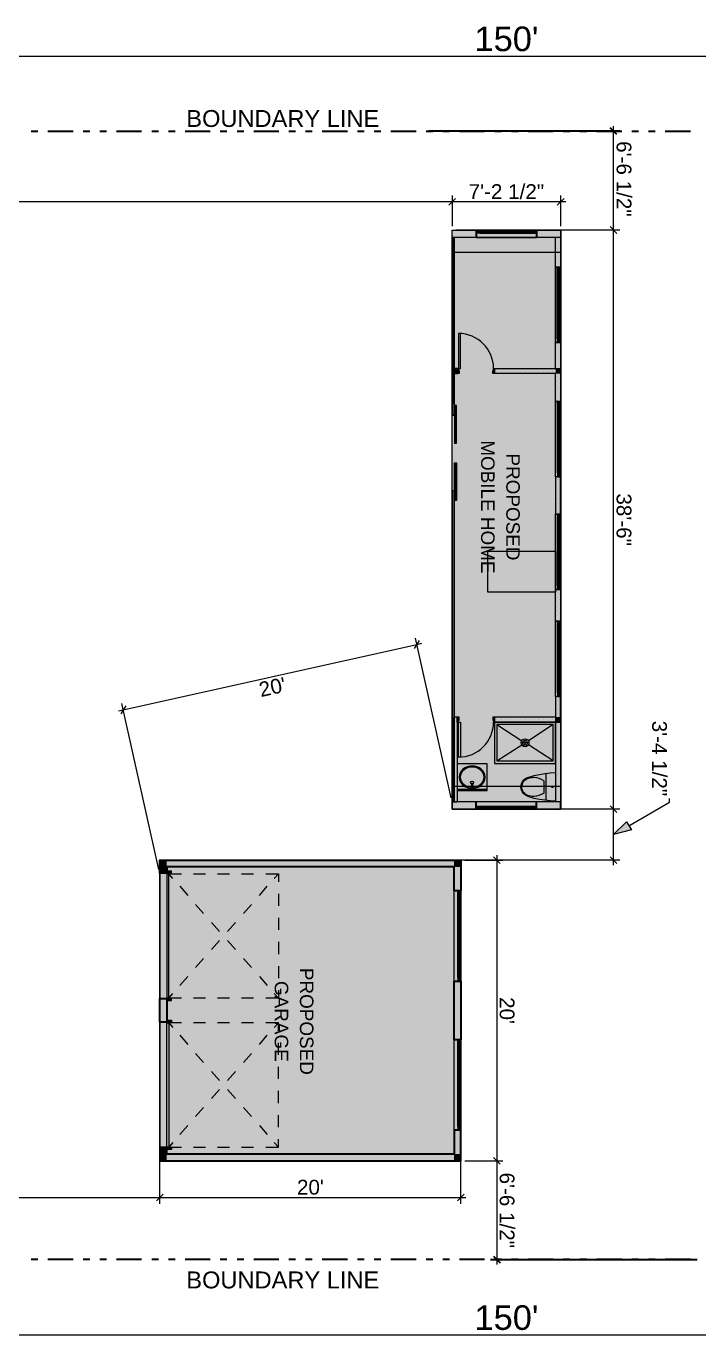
# Model space of a CAD drawing. Header units: millimetres. Extents: x -419 to 20046, y -14642 to 2638.
# Drawn here: x 602 to 1138, y 1585 to 2629 of the extents above; entities that cross this region are included whole.
import ezdxf

# ---------------------------------------------------------------- set-up
doc = ezdxf.new("R2010")
doc.units = ezdxf.units.MM
for name, color, linetype, true_color in [('PDF_A$$$SLAB$$$FLOOR$$$STRUCTURAL.3D', 7, 'Continuous', 0x757575), ('PDF_A$$$WALL$$$EXTERIOR.3D', 7, 'Continuous', 0x757575), ('PDF_A$$$WALL$$$INTERIOR.3D', 7, 'Continuous', 0x757575), ('PDF_P$$$PLUMBING$$$FIXTURES.3D', 7, 'Continuous', 0xa5a5a5)]:
    doc.layers.add(name, color=color, linetype=linetype, true_color=true_color)
for name, color, linetype in [('PDF_S$$$GRID.3D', 7, 'Continuous'), ('PDF_SITE PLAN', 7, 'Continuous'), ('PDF_Text', 7, 'Continuous')]:
    doc.layers.add(name, color=color, linetype=linetype)
doc.styles.add('PDF Arial', font='arial.ttf')

msp = doc.modelspace()

# ---------------------------------------------------------------- hatches: boundary and pattern name
at = {"layer": 'PDF_A$$$WALL$$$EXTERIOR.3D', "true_color": 0xffffff, "transparency": 33554559}
for points in [[(960.682, 2466.396), (960.682, 2463.896), (961.665, 2463.896), (961.665, 2465.896), (962.653, 2465.896), (962.653, 2466.396)], [(963.635, 2463.927), (1005.729, 2463.927), (1005.729, 2465.896), (1006.712, 2465.896), (1006.712, 2466.396), (962.653, 2466.396), (962.653, 2465.896), (963.635, 2465.896)], [(1008.682, 2463.896), (1008.682, 2466.396), (1006.712, 2466.396), (1006.712, 2465.896), (1007.7, 2465.896), (1007.7, 2463.896)], [(1025.443, 2436.646), (1025.443, 2435.662), (1027.439, 2435.662), (1027.439, 2434.677), (1027.943, 2434.677), (1027.943, 2436.646)], [(1025.473, 2379.599), (1027.439, 2379.599), (1027.439, 2378.614), (1027.943, 2378.614), (1027.943, 2434.677), (1027.439, 2434.677), (1027.439, 2433.693), (1025.473, 2433.693)], [(1027.943, 2376.646), (1027.943, 2378.614), (1027.439, 2378.614), (1027.439, 2377.63), (1025.443, 2377.63), (1025.443, 2376.646)], [(1025.443, 2329.618), (1025.443, 2328.634), (1027.439, 2328.634), (1027.439, 2327.65), (1027.943, 2327.65), (1027.943, 2329.618)], [(1025.473, 2272.571), (1027.439, 2272.571), (1027.439, 2271.588), (1027.943, 2271.588), (1027.943, 2327.65), (1027.439, 2327.65), (1027.439, 2326.666), (1025.473, 2326.666)], [(1027.943, 2269.618), (1027.943, 2271.588), (1027.439, 2271.588), (1027.439, 2270.6), (1025.443, 2270.6), (1025.443, 2269.618)], [(1025.443, 2239.734), (1025.443, 2238.752), (1027.439, 2238.752), (1027.439, 2237.764), (1027.943, 2237.764), (1027.943, 2239.734)], [(1025.473, 2182.689), (1027.439, 2182.689), (1027.439, 2181.701), (1027.943, 2181.701), (1027.943, 2237.764), (1027.439, 2237.764), (1027.439, 2236.781), (1025.473, 2236.781)], [(1027.943, 2179.736), (1027.943, 2181.701), (1027.439, 2181.701), (1027.439, 2180.718), (1025.443, 2180.718), (1025.443, 2179.736)], [(1025.443, 2154.317), (1025.443, 2153.329), (1027.439, 2153.329), (1027.439, 2152.347), (1027.943, 2152.347), (1027.943, 2154.317)], [(1025.473, 2097.266), (1027.439, 2097.266), (1027.439, 2096.284), (1027.943, 2096.284), (1027.943, 2152.347), (1027.439, 2152.347), (1027.439, 2151.364), (1025.473, 2151.364)], [(1027.943, 2094.313), (1027.943, 2096.284), (1027.439, 2096.284), (1027.439, 2095.301), (1025.443, 2095.301), (1025.443, 2094.313)], [(960.682, 2006.895), (960.682, 2004.396), (961.665, 2004.396), (961.665, 2006.396), (962.653, 2006.396), (962.653, 2006.895)], [(963.635, 2004.426), (1005.729, 2004.426), (1005.729, 2006.396), (1006.712, 2006.396), (1006.712, 2006.895), (962.653, 2006.895), (962.653, 2006.396), (963.635, 2006.396)], [(1008.682, 2004.396), (1008.682, 2006.895), (1006.712, 2006.895), (1006.712, 2006.396), (1007.7, 2006.396), (1007.7, 2004.396)], [(945.982, 1939.262), (945.982, 1938.274), (947.983, 1938.274), (947.983, 1937.291), (948.487, 1937.291), (948.487, 1939.262)], [(946.018, 1870.212), (947.983, 1870.212), (947.983, 1869.23), (948.487, 1869.23), (948.487, 1937.291), (947.983, 1937.291), (947.983, 1936.309), (946.018, 1936.309)], [(948.487, 1867.259), (948.487, 1869.23), (947.983, 1869.23), (947.983, 1868.247), (945.982, 1868.247), (945.982, 1867.259)], [(945.982, 1820.408), (945.982, 1819.425), (947.983, 1819.425), (947.983, 1818.443), (948.487, 1818.443), (948.487, 1820.408)], [(946.018, 1751.364), (947.983, 1751.364), (947.983, 1750.381), (948.487, 1750.381), (948.487, 1818.443), (947.983, 1818.443), (947.983, 1817.455), (946.018, 1817.455)], [(948.487, 1748.411), (948.487, 1750.381), (947.983, 1750.381), (947.983, 1749.393), (945.982, 1749.393), (945.982, 1748.411)]]:
    msp.add_hatch(color=7, dxfattribs=at).paths.add_polyline_path(points)
at = {"layer": 'PDF_A$$$WALL$$$INTERIOR.3D', "true_color": 0xffffff, "transparency": 33554559}
for points in [[(945.68, 2351.896), (946.93, 2351.896), (946.93, 2354.321), (946.461, 2354.321), (946.461, 2355.895), (945.68, 2355.895)], [(973.986, 2351.896), (975.236, 2351.896), (975.236, 2355.895), (974.46, 2355.895), (974.46, 2354.321), (973.986, 2354.321)], [(945.68, 2077.885), (945.68, 2073.889), (946.461, 2073.889), (946.461, 2075.461), (946.93, 2075.461), (946.93, 2077.885)], [(973.986, 2077.885), (973.986, 2075.461), (974.46, 2075.461), (974.46, 2073.889), (975.236, 2073.889), (975.236, 2077.885)]]:
    msp.add_hatch(color=7, dxfattribs=at).paths.add_polyline_path(points)
at = {"layer": 'PDF_P$$$PLUMBING$$$FIXTURES.3D', "true_color": 0xffffff, "transparency": 33554559}
for points in [[(1001.546, 2014.762), (1003.305, 2014.061), (1005.114, 2013.487), (1006.959, 2013.038), (1011.141, 2012.161), (1015.354, 2011.486), (1019.603, 2011.017), (1023.861, 2010.75), (1023.861, 2033.604), (1019.603, 2033.337), (1015.354, 2032.868), (1011.141, 2032.193), (1006.959, 2031.311), (1005.114, 2030.867), (1003.305, 2030.293), (1001.546, 2029.592), (999.833, 2028.766), (998.83, 2027.98), (997.963, 2027.043), (997.263, 2025.939), (996.734, 2024.745), (996.391, 2023.48), (996.306, 2022.175), (996.391, 2020.874), (996.734, 2019.609), (997.263, 2018.41), (997.963, 2017.312), (998.83, 2016.369), (999.833, 2015.588)], [(958.379, 2020.476), (958.218, 2022.129), (958.092, 2022.502), (957.83, 2024.588), (957.684, 2024.866), (957.391, 2024.976), (957.099, 2024.866), (956.953, 2024.588), (956.696, 2022.502), (956.565, 2022.129), (956.409, 2020.476), (956.696, 2019.781), (957.391, 2019.494), (958.087, 2019.781)]]:
    msp.add_hatch(color=7, dxfattribs=at).paths.add_polyline_path(points)

# ---------------------------------------------------------------- linework, layer by layer
at = {"layer": 'PDF_A$$$SLAB$$$FLOOR$$$STRUCTURAL.3D', "color": 253, "lineweight": 9, "true_color": 0xa5a5a5}
msp.add_lwpolyline([(1023.972, 2177.896), (1023.972, 2209.896), (969.526, 2209.896), (969.526, 2177.896)], close=True, dxfattribs=at)
at = {"layer": 'PDF_A$$$SLAB$$$FLOOR$$$STRUCTURAL.3D', "lineweight": 9}
for points in [[(948.487, 1963.834), (708.487, 1963.834), (708.487, 1723.834), (948.487, 1723.834)], [(708.487, 1963.834), (708.487, 1723.834), (948.487, 1723.834), (948.487, 1963.834)]]:
    msp.add_lwpolyline(points, close=True, dxfattribs=at)
at = {"layer": 'PDF_A$$$WALL$$$EXTERIOR.3D', "color": 7, "lineweight": 25}
for points in [[(1027.943, 2460.396), (941.361, 2460.396), (941.361, 2466.396), (1027.943, 2466.396)], [(942.142, 2318.606), (942.142, 2460.396), (943.14, 2460.396), (943.14, 2327.896), (943.14, 2318.606)], [(943.14, 2460.396), (943.14, 2327.896)], [(1025.443, 2239.734), (1027.943, 2239.734), (1027.943, 2269.618), (1025.443, 2269.618), (1023.941, 2269.618), (1023.941, 2239.734)], [(1025.443, 2179.736), (1027.943, 2179.736), (1027.943, 2154.312), (1025.443, 2154.312), (1023.941, 2154.312), (1023.941, 2179.736)], [(942.142, 2010.398), (942.142, 2077.895)], [(943.14, 2077.895), (943.14, 2010.398)], [(1027.943, 2004.396), (1027.943, 2010.398), (941.361, 2010.398), (941.361, 2004.396)]]:
    msp.add_lwpolyline(points, close=True, dxfattribs=at)
at = {"layer": 'PDF_A$$$WALL$$$EXTERIOR.3D', "color": 7, "lineweight": 35}
for points in [[(960.682, 2466.396), (960.682, 2463.896), (960.682, 2460.396)], [(1008.682, 2466.396), (1008.682, 2463.896), (1008.682, 2460.396)], [(960.682, 2004.396), (960.682, 2006.895), (960.682, 2010.398)], [(1008.682, 2004.396), (1008.682, 2006.895), (1008.682, 2010.398)]]:
    msp.add_lwpolyline(points, dxfattribs=at)
at = {"layer": 'PDF_A$$$WALL$$$EXTERIOR.3D', "lineweight": 9}
for points in [[(1006.712, 2465.896), (1006.712, 2466.396), (1008.682, 2466.396), (960.682, 2466.396), (962.653, 2466.396), (962.653, 2465.896), (961.665, 2465.896), (961.665, 2463.896), (960.682, 2463.896), (960.682, 2466.396), (960.682, 2463.896), (960.682, 2460.396), (1008.682, 2460.396), (1008.682, 2463.896), (1007.7, 2463.896), (1007.7, 2465.896)], [(963.635, 2463.927), (961.665, 2463.927), (961.665, 2465.896), (963.635, 2465.896), (963.635, 2463.927), (1005.729, 2463.927), (1007.7, 2463.927), (1007.7, 2465.896), (1005.729, 2465.896), (1005.729, 2463.927)], [(1008.682, 2463.896), (1008.682, 2466.396)], [(1027.439, 2434.677), (1027.943, 2434.677), (1027.943, 2436.646), (1027.943, 2376.646), (1027.943, 2378.614), (1027.439, 2378.614), (1027.439, 2377.63), (1025.443, 2377.63), (1025.443, 2376.646), (1027.943, 2376.646), (1025.443, 2376.646), (1023.941, 2376.646), (1023.941, 2436.646), (1025.443, 2436.646), (1025.443, 2435.662), (1027.439, 2435.662)], [(1025.443, 2436.646), (1027.943, 2436.646)], [(1025.473, 2379.599), (1025.473, 2377.63), (1027.439, 2377.63), (1027.439, 2379.599), (1025.473, 2379.599), (1025.473, 2433.693), (1025.473, 2435.662), (1027.439, 2435.662), (1027.439, 2433.693), (1025.473, 2433.693)], [(1027.439, 2327.65), (1027.943, 2327.65), (1027.943, 2329.618), (1027.943, 2269.618), (1027.943, 2271.588), (1027.439, 2271.588), (1027.439, 2270.6), (1025.443, 2270.6), (1025.443, 2269.618), (1027.943, 2269.618), (1025.443, 2269.618), (1023.941, 2269.618), (1023.941, 2329.618), (1025.443, 2329.618), (1025.443, 2328.634), (1027.439, 2328.634)], [(1025.443, 2329.618), (1027.943, 2329.618)], [(1025.473, 2272.571), (1025.473, 2270.6), (1027.439, 2270.6), (1027.439, 2272.571), (1025.473, 2272.571), (1025.473, 2326.666), (1025.473, 2328.634), (1027.439, 2328.634), (1027.439, 2326.666), (1025.473, 2326.666)], [(943.342, 2326.481), (943.342, 2322.546), (944.914, 2322.546), (944.914, 2326.481)], [(944.128, 2300.418), (944.128, 2322.546), (943.342, 2322.546), (943.342, 2300.418)], [(944.914, 2300.418), (944.914, 2322.546), (944.128, 2322.546), (944.128, 2300.418)], [(944.914, 2296.483), (944.914, 2300.418), (943.342, 2300.418), (943.342, 2296.483)], [(944.914, 2280.735), (944.914, 2276.794), (943.342, 2276.794), (943.342, 2280.735)], [(944.128, 2276.794), (944.128, 2254.671), (943.342, 2254.671), (943.342, 2276.794)], [(944.914, 2276.794), (944.914, 2254.671), (944.128, 2254.671), (944.128, 2276.794)], [(943.342, 2250.735), (943.342, 2254.671), (944.914, 2254.671), (944.914, 2250.735)], [(1027.439, 2237.764), (1027.943, 2237.764), (1027.943, 2239.734), (1027.943, 2179.736), (1027.943, 2181.701), (1027.439, 2181.701), (1027.439, 2180.718), (1025.443, 2180.718), (1025.443, 2179.736), (1027.943, 2179.736), (1025.443, 2179.736), (1023.941, 2179.736), (1023.941, 2239.734), (1025.443, 2239.734), (1025.443, 2238.752), (1027.439, 2238.752)], [(1025.443, 2239.734), (1027.943, 2239.734)], [(1025.473, 2182.689), (1025.473, 2180.718), (1027.439, 2180.718), (1027.439, 2182.689), (1025.473, 2182.689), (1025.473, 2236.781), (1025.473, 2238.752), (1027.439, 2238.752), (1027.439, 2236.781), (1025.473, 2236.781)], [(1027.439, 2152.347), (1027.943, 2152.347), (1027.943, 2154.312), (1027.943, 2094.313), (1027.943, 2096.284), (1027.439, 2096.284), (1027.439, 2095.301), (1025.443, 2095.301), (1025.443, 2094.313), (1027.943, 2094.313), (1025.443, 2094.313), (1023.941, 2094.313), (1023.941, 2154.312), (1025.443, 2154.312), (1025.443, 2153.329), (1027.439, 2153.329)], [(1025.443, 2154.312), (1027.943, 2154.312)], [(1025.473, 2097.266), (1025.473, 2095.301), (1027.439, 2095.301), (1027.439, 2097.266), (1025.473, 2097.266), (1025.473, 2151.364), (1025.473, 2153.329), (1027.439, 2153.329), (1027.439, 2151.364), (1025.473, 2151.364)], [(1008.682, 2010.398), (960.682, 2010.398), (960.682, 2006.895), (960.682, 2004.396), (960.682, 2006.895), (962.653, 2006.895), (962.653, 2006.396), (961.665, 2006.396), (961.665, 2004.396), (960.682, 2004.396), (1008.682, 2004.396), (1007.7, 2004.396), (1007.7, 2006.396), (1006.712, 2006.396), (1006.712, 2006.895), (1008.682, 2006.895), (1008.682, 2004.396), (1008.682, 2006.895)], [(963.635, 2004.426), (961.665, 2004.426), (961.665, 2006.396), (963.635, 2006.396), (963.635, 2004.426), (1005.729, 2004.426), (1007.7, 2004.426), (1007.7, 2006.396), (1005.729, 2006.396), (1005.729, 2004.426)], [(947.983, 1937.291), (948.487, 1937.291), (948.487, 1939.262), (948.487, 1867.259), (948.487, 1869.23), (947.983, 1869.23), (947.983, 1868.247), (945.982, 1868.247), (945.982, 1867.259), (948.487, 1867.259), (945.982, 1867.259), (942.984, 1867.259), (942.984, 1939.262), (945.982, 1939.262), (945.982, 1938.274), (947.983, 1938.274)], [(945.982, 1939.262), (948.487, 1939.262)], [(946.018, 1870.212), (946.018, 1868.247), (947.983, 1868.247), (947.983, 1870.212), (946.018, 1870.212), (946.018, 1936.309), (946.018, 1938.274), (947.983, 1938.274), (947.983, 1936.309), (946.018, 1936.309)], [(947.983, 1818.443), (948.487, 1818.443), (948.487, 1820.408), (948.487, 1748.411), (948.487, 1750.381), (947.983, 1750.381), (947.983, 1749.393), (945.982, 1749.393), (945.982, 1748.411), (948.487, 1748.411), (945.982, 1748.411), (942.984, 1748.411), (942.984, 1820.408), (945.982, 1820.408), (945.982, 1819.425), (947.983, 1819.425)], [(945.982, 1820.408), (948.487, 1820.408)], [(946.018, 1751.364), (946.018, 1749.393), (947.983, 1749.393), (947.983, 1751.364), (946.018, 1751.364), (946.018, 1817.455), (946.018, 1819.425), (947.983, 1819.425), (947.983, 1817.455), (946.018, 1817.455)]]:
    msp.add_lwpolyline(points, close=True, dxfattribs=at)
for points in [[(1007.7, 2463.896), (961.665, 2463.896)], [(962.653, 2466.396), (1006.712, 2466.396)], [(963.635, 2465.896), (1005.729, 2465.896)], [(1005.729, 2464.912), (963.635, 2464.912)], [(1023.941, 2436.646), (1023.941, 2436.646)], [(1025.443, 2435.662), (1025.443, 2377.63)], [(1026.456, 2433.693), (1026.456, 2379.599)], [(1027.439, 2379.599), (1027.439, 2433.693)], [(1027.943, 2378.614), (1027.943, 2434.677)], [(1023.941, 2376.646), (1023.941, 2376.646)], [(1025.549, 2349.421), (1025.549, 2349.421)], [(1027.419, 2351.291), (1027.419, 2351.291)], [(1025.549, 2345.679), (1025.549, 2345.679)], [(1025.549, 2341.938), (1025.549, 2341.938)], [(1027.419, 2347.55), (1027.419, 2347.55)], [(1027.419, 2343.808), (1027.419, 2343.808)], [(1027.419, 2340.067), (1027.419, 2340.067)], [(1025.443, 2328.634), (1025.443, 2270.6)], [(1025.549, 2338.196), (1025.549, 2338.196)], [(1025.549, 2334.454), (1025.549, 2334.454)], [(1025.549, 2330.713), (1025.549, 2330.713)], [(1027.419, 2336.325), (1027.419, 2336.325)], [(1027.419, 2332.584), (1027.419, 2332.584)], [(942.142, 2318.606), (943.14, 2318.606)], [(944.128, 2300.418), (944.128, 2322.546)], [(1026.456, 2326.666), (1026.456, 2272.571)], [(1027.439, 2272.571), (1027.439, 2326.666)], [(1027.943, 2271.588), (1027.943, 2327.65)], [(944.128, 2276.794), (944.128, 2254.671)], [(1025.549, 2267.108), (1025.549, 2267.108)], [(1027.419, 2268.978), (1027.419, 2268.978)], [(1027.419, 2265.234), (1027.419, 2265.234)], [(942.142, 2258.607), (943.14, 2258.607)], [(1025.549, 2263.364), (1025.549, 2263.364)], [(1025.549, 2259.625), (1025.549, 2259.625)], [(1025.549, 2255.88), (1025.549, 2255.88)], [(1027.419, 2261.494), (1027.419, 2261.494)], [(1027.419, 2257.755), (1027.419, 2257.755)], [(1025.549, 2252.141), (1025.549, 2252.141)], [(1025.549, 2248.397), (1025.549, 2248.397)], [(1025.549, 2244.658), (1025.549, 2244.658)], [(1027.419, 2254.011), (1027.419, 2254.011)], [(1027.419, 2250.272), (1027.419, 2250.272)], [(1027.419, 2246.527), (1027.419, 2246.527)], [(1025.443, 2238.752), (1025.443, 2180.718)], [(1025.549, 2240.914), (1025.549, 2240.914)], [(1026.456, 2236.781), (1026.456, 2182.689)], [(1027.419, 2242.788), (1027.419, 2242.788)], [(1027.439, 2182.689), (1027.439, 2236.781)], [(1027.943, 2181.701), (1027.943, 2237.764)], [(1025.549, 2177.312), (1025.549, 2177.312)], [(1025.549, 2173.567), (1025.549, 2173.567)], [(1027.419, 2179.181), (1027.419, 2179.181)], [(1027.419, 2175.437), (1027.419, 2175.437)], [(1027.419, 2171.698), (1027.419, 2171.698)], [(1025.549, 2169.828), (1025.549, 2169.828)], [(1025.549, 2166.084), (1025.549, 2166.084)], [(1025.549, 2162.345), (1025.549, 2162.345)], [(1027.419, 2167.953), (1027.419, 2167.953)], [(1027.419, 2164.214), (1027.419, 2164.214)], [(1025.443, 2153.329), (1025.443, 2095.301)], [(1025.549, 2158.6), (1025.549, 2158.6)], [(1025.549, 2154.861), (1025.549, 2154.861)], [(1026.456, 2151.364), (1026.456, 2097.266)], [(1027.419, 2160.475), (1027.419, 2160.475)], [(1027.419, 2156.731), (1027.419, 2156.731)], [(1027.439, 2097.266), (1027.439, 2151.364)], [(1027.943, 2096.284), (1027.943, 2152.347)], [(1025.549, 2091.254), (1025.549, 2091.254)], [(1027.419, 2093.124), (1027.419, 2093.124)], [(1027.419, 2089.385), (1027.419, 2089.385)], [(942.142, 2077.895), (941.391, 2077.895)], [(945.393, 2077.895), (943.14, 2077.895)], [(1025.549, 2087.515), (1025.549, 2087.515)], [(1025.549, 2083.771), (1025.549, 2083.771)], [(1025.549, 2080.032), (1025.549, 2080.032)], [(1027.419, 2085.64), (1027.419, 2085.64)], [(1027.419, 2081.901), (1027.419, 2081.901)], [(1027.419, 2078.157), (1027.419, 2078.157)], [(941.391, 2010.398), (945.393, 2010.398)], [(942.142, 2010.398), (943.14, 2010.398)], [(1007.7, 2004.396), (961.665, 2004.396)], [(962.653, 2006.895), (1006.712, 2006.895)], [(963.635, 2006.396), (1005.729, 2006.396)], [(1005.729, 2005.414), (963.635, 2005.414)], [(945.982, 1938.274), (945.982, 1868.247)], [(947, 1936.309), (947, 1870.212)], [(947.983, 1870.212), (947.983, 1936.309)], [(948.487, 1869.23), (948.487, 1937.291)], [(945.982, 1819.425), (945.982, 1749.393)], [(947, 1817.455), (947, 1751.364)], [(947.983, 1751.364), (947.983, 1817.455)], [(948.487, 1750.381), (948.487, 1818.443)]]:
    msp.add_lwpolyline(points, dxfattribs=at)
at = {"layer": 'PDF_A$$$WALL$$$EXTERIOR.3D', "color": 251, "lineweight": 18, "true_color": 0x494949}
for points in [[(1027.943, 2460.396), (1027.943, 2448.396), (941.361, 2448.396), (941.361, 2460.396)], [(1027.943, 2448.396), (1027.943, 2022.396), (941.361, 2022.396), (941.361, 2448.396)], [(941.361, 2022.396), (941.361, 2010.398)], [(1027.943, 2022.396), (1027.943, 2010.398)]]:
    msp.add_lwpolyline(points, dxfattribs=at)
at = {"layer": 'PDF_A$$$WALL$$$EXTERIOR.3D', "color": 7, "lineweight": 25}
for points in [[(1027.943, 2436.646), (1025.443, 2436.646), (1023.941, 2436.646), (1023.941, 2460.396)], [(1023.941, 2355.895), (1023.941, 2376.646), (1025.443, 2376.646), (1027.943, 2376.646)], [(1027.943, 2355.895), (1027.943, 2351.896), (1027.943, 2329.618), (1025.443, 2329.618), (1023.941, 2329.618), (1023.941, 2351.896)], [(942.142, 2077.895), (942.142, 2258.607), (943.14, 2258.607), (943.14, 2077.895)], [(1027.943, 2073.889), (1027.943, 2077.885), (1027.943, 2094.313), (1025.443, 2094.313), (1023.941, 2094.313), (1023.941, 2077.895), (1023.941, 2010.398)], [(941.391, 2077.895), (941.391, 2010.398)], [(945.393, 2077.895), (945.393, 2010.398)]]:
    msp.add_lwpolyline(points, dxfattribs=at)
at = {"layer": 'PDF_A$$$WALL$$$EXTERIOR.3D', "color": 251, "lineweight": 18, "true_color": 0x494949}
msp.add_lwpolyline([(1023.941, 2436.646), (1023.941, 2376.646)], close=True, dxfattribs=at)
at = {"layer": 'PDF_A$$$WALL$$$EXTERIOR.3D', "color": 7, "lineweight": 35}
for points in [[(708.487, 1953.261), (708.487, 1963.834), (713.985, 1963.834), (942.984, 1963.834), (948.487, 1963.834), (948.487, 1939.262), (945.982, 1939.262), (942.984, 1939.262), (942.984, 1958.336), (713.985, 1958.336), (713.985, 1953.261)], [(945.982, 1867.259), (948.487, 1867.259), (948.487, 1820.408), (945.982, 1820.408), (942.984, 1820.408), (942.984, 1867.259)], [(713.985, 1853.26), (713.985, 1834.413), (708.487, 1834.413), (708.487, 1853.26)], [(713.985, 1734.411), (708.487, 1734.411), (708.487, 1723.834), (713.985, 1723.834), (948.487, 1723.834), (948.487, 1729.337), (948.487, 1748.411), (945.982, 1748.411), (942.984, 1748.411), (942.984, 1729.337), (713.985, 1729.337)]]:
    msp.add_lwpolyline(points, close=True, dxfattribs=at)
at = {"layer": 'PDF_A$$$WALL$$$EXTERIOR.3D', "color": 253, "lineweight": 9, "true_color": 0xa5a5a5}
for points in [[(708.487, 1953.261), (713.985, 1953.261)], [(718.838, 1949.149), (715.557, 1952.868), (725.671, 1952.868)], [(735.271, 1952.868), (744.871, 1952.868)], [(754.471, 1952.868), (764.071, 1952.868)], [(773.671, 1952.868), (783.271, 1952.868)], [(792.871, 1952.868), (802.985, 1952.868), (802.985, 1946.463)], [(799.704, 1949.149), (802.985, 1952.868)], [(724.366, 1942.875), (730.71, 1935.674)], [(787.832, 1935.674), (794.181, 1942.875)], [(802.985, 1936.863), (802.985, 1927.263)], [(737.06, 1928.467), (743.405, 1921.266)], [(775.138, 1921.266), (781.487, 1928.467)], [(749.749, 1914.065), (756.099, 1906.864)], [(762.443, 1906.864), (768.793, 1914.065)], [(802.985, 1917.663), (802.985, 1908.063)], [(749.749, 1892.456), (756.099, 1899.657)], [(762.443, 1899.657), (768.793, 1892.456)], [(802.985, 1898.463), (802.985, 1888.863)], [(737.06, 1878.053), (743.405, 1885.255)], [(775.138, 1885.255), (781.487, 1878.053)], [(802.985, 1879.263), (802.985, 1869.663)], [(724.366, 1863.646), (730.71, 1870.847)], [(787.832, 1870.847), (794.181, 1863.646)], [(802.985, 1860.063), (802.985, 1853.653), (792.871, 1853.653)], [(708.487, 1853.26), (713.985, 1853.26)], [(725.671, 1853.653), (715.557, 1853.653), (718.838, 1857.372)], [(744.871, 1853.653), (735.271, 1853.653)], [(764.071, 1853.653), (754.471, 1853.653)], [(783.271, 1853.653), (773.671, 1853.653)], [(799.704, 1857.372), (802.985, 1853.653)], [(708.487, 1834.413), (713.985, 1834.413)], [(725.671, 1834.014), (715.557, 1834.014), (718.838, 1830.295)], [(744.871, 1834.014), (735.271, 1834.014)], [(764.071, 1834.014), (754.471, 1834.014)], [(783.271, 1834.014), (773.671, 1834.014)], [(802.985, 1827.609), (802.985, 1834.014), (792.871, 1834.014)], [(799.704, 1830.295), (802.985, 1834.014)], [(724.366, 1824.026), (730.71, 1816.82)], [(787.832, 1816.82), (794.181, 1824.026)], [(802.985, 1808.409), (802.985, 1818.009)], [(737.06, 1809.619), (743.405, 1802.418)], [(775.138, 1802.418), (781.487, 1809.619)], [(802.985, 1789.209), (802.985, 1798.809)], [(749.749, 1795.216), (756.099, 1788.01)], [(762.443, 1788.01), (768.793, 1795.216)], [(749.749, 1773.607), (756.099, 1780.809)], [(762.443, 1780.809), (768.793, 1773.607)], [(802.985, 1770.009), (802.985, 1779.609)], [(737.06, 1759.2), (743.405, 1766.406)], [(775.138, 1766.406), (781.487, 1759.2)], [(802.985, 1750.809), (802.985, 1760.409)], [(724.366, 1744.797), (730.71, 1751.999)], [(787.832, 1751.999), (794.181, 1744.797)], [(708.487, 1734.411), (713.985, 1734.411)], [(718.838, 1738.523), (715.557, 1734.804), (725.671, 1734.804)], [(735.271, 1734.804), (744.871, 1734.804)], [(754.471, 1734.804), (764.071, 1734.804)], [(773.671, 1734.804), (783.271, 1734.804)], [(792.871, 1734.804), (802.985, 1734.804), (802.985, 1741.209)], [(799.704, 1738.523), (802.985, 1734.804)]]:
    msp.add_lwpolyline(points, dxfattribs=at)
for points in [[(717.92, 1952.868), (717.92, 1954.833), (713.985, 1954.833), (713.985, 1952.868)], [(713.985, 1853.653), (715.557, 1853.653), (715.557, 1952.868), (713.985, 1952.868)], [(713.985, 1853.653), (713.985, 1851.687), (717.92, 1851.687), (717.92, 1853.653)], [(713.985, 1834.014), (713.985, 1835.985), (717.92, 1835.985), (717.92, 1834.014)], [(713.985, 1834.014), (715.557, 1834.014), (715.557, 1734.804), (713.985, 1734.804)], [(717.92, 1734.804), (717.92, 1732.834), (713.985, 1732.834), (713.985, 1734.804)]]:
    msp.add_lwpolyline(points, close=True, dxfattribs=at)
at = {"layer": 'PDF_A$$$WALL$$$EXTERIOR.3D', "color": 7, "lineweight": 0, "true_color": 0xffffff, "transparency": 33554559}
for points in [[(1027.943, 2466.396), (1027.943, 2460.396), (941.361, 2466.396), (941.361, 2460.396)], [(960.682, 2466.396), (1008.682, 2466.396), (960.682, 2460.396), (1008.682, 2460.396)], [(961.665, 2465.896), (961.665, 2463.927), (963.635, 2465.896), (963.635, 2463.927)], [(1007.7, 2463.896), (1007.7, 2463.927), (961.665, 2463.896), (961.665, 2463.927)], [(963.635, 2465.896), (963.635, 2463.927), (1005.729, 2465.896), (1005.729, 2463.927)], [(1007.7, 2463.927), (1007.7, 2465.896), (1005.729, 2463.927), (1005.729, 2465.896)], [(1027.943, 2460.396), (1027.943, 2448.396), (941.361, 2460.396), (941.361, 2448.396)], [(943.14, 2327.896), (942.142, 2460.396), (943.14, 2460.396)], [(943.14, 2327.896), (943.14, 2318.606), (942.142, 2460.396), (942.142, 2318.606)], [(1027.943, 2448.396), (1027.943, 2022.396), (941.361, 2448.396), (941.361, 2022.396)], [(1027.943, 2376.646), (1023.941, 2376.646), (1027.943, 2436.646), (1023.941, 2436.646)], [(1025.443, 2435.662), (1025.443, 2377.63), (1025.473, 2435.662), (1025.473, 2377.63)], [(1025.473, 2435.662), (1025.473, 2433.693), (1027.439, 2435.662), (1027.439, 2433.693)], [(1027.439, 2379.599), (1027.439, 2433.693), (1025.473, 2379.599), (1025.473, 2433.693)], [(1027.439, 2377.63), (1027.439, 2379.599), (1025.473, 2377.63), (1025.473, 2379.599)], [(1023.941, 2351.896), (1027.943, 2351.896), (1023.941, 2329.618), (1027.943, 2329.618)], [(1027.943, 2269.618), (1023.941, 2269.618), (1027.943, 2329.618), (1023.941, 2329.618)], [(1025.443, 2328.634), (1025.443, 2270.6), (1025.473, 2328.634), (1025.473, 2270.6)], [(1025.473, 2328.634), (1025.473, 2326.666), (1027.439, 2328.634), (1027.439, 2326.666)], [(943.342, 2326.481), (943.342, 2322.546), (944.914, 2326.481), (944.914, 2322.546)], [(944.128, 2300.418), (944.128, 2322.546), (943.342, 2300.418), (943.342, 2322.546)], [(944.914, 2300.418), (944.914, 2322.546), (944.128, 2300.418), (944.128, 2322.546)], [(1027.439, 2272.571), (1027.439, 2326.666), (1025.473, 2272.571), (1025.473, 2326.666)], [(944.914, 2296.483), (944.914, 2300.418), (943.342, 2296.483), (943.342, 2300.418)], [(944.914, 2280.735), (943.342, 2280.735), (944.914, 2276.794), (943.342, 2276.794)], [(944.128, 2276.794), (943.342, 2276.794), (944.128, 2254.671), (943.342, 2254.671)], [(944.914, 2276.794), (944.128, 2276.794), (944.914, 2254.671), (944.128, 2254.671)], [(1027.943, 2269.618), (1027.943, 2239.734), (1023.941, 2269.618), (1023.941, 2239.734)], [(1027.439, 2270.6), (1027.439, 2272.571), (1025.473, 2270.6), (1025.473, 2272.571)], [(942.142, 2258.607), (943.14, 2258.607), (942.142, 2077.895), (943.14, 2077.895)], [(943.342, 2250.735), (944.914, 2250.735), (943.342, 2254.671), (944.914, 2254.671)], [(1027.943, 2179.736), (1023.941, 2179.736), (1027.943, 2239.734), (1023.941, 2239.734)], [(1025.443, 2238.752), (1025.443, 2180.718), (1025.473, 2238.752), (1025.473, 2180.718)], [(1025.473, 2238.752), (1025.473, 2236.781), (1027.439, 2238.752), (1027.439, 2236.781)], [(1027.439, 2182.689), (1027.439, 2236.781), (1025.473, 2182.689), (1025.473, 2236.781)], [(1027.439, 2180.718), (1027.439, 2182.689), (1025.473, 2180.718), (1025.473, 2182.689)], [(1027.943, 2179.736), (1027.943, 2154.317), (1023.941, 2179.736), (1023.941, 2154.317)], [(1027.943, 2094.313), (1023.941, 2094.313), (1027.943, 2154.317), (1023.941, 2154.317)], [(1025.443, 2153.329), (1025.443, 2095.301), (1025.473, 2153.329), (1025.473, 2095.301)], [(1025.473, 2153.329), (1025.473, 2151.364), (1027.439, 2153.329), (1027.439, 2151.364)], [(1027.439, 2097.266), (1027.439, 2151.364), (1025.473, 2097.266), (1025.473, 2151.364)], [(1027.943, 2094.313), (1027.943, 2077.885), (1023.941, 2094.313), (1023.941, 2077.885)], [(1027.439, 2095.301), (1027.439, 2097.266), (1025.473, 2095.301), (1025.473, 2097.266)], [(942.142, 2010.398), (942.142, 2077.895), (943.14, 2010.398), (943.14, 2077.895)], [(1027.943, 2022.396), (1027.943, 2010.398), (941.361, 2022.396), (941.361, 2010.398)], [(1027.943, 2010.398), (1027.943, 2004.396), (941.361, 2010.398), (941.361, 2004.396)], [(960.682, 2004.396), (960.682, 2010.398), (1008.682, 2004.396), (1008.682, 2010.398)], [(961.665, 2006.396), (961.665, 2004.426), (963.635, 2006.396), (963.635, 2004.426)], [(1007.7, 2004.396), (1007.7, 2004.426), (961.665, 2004.396), (961.665, 2004.426)], [(963.635, 2006.396), (963.635, 2004.426), (1005.729, 2006.396), (1005.729, 2004.426)], [(1007.7, 2004.426), (1007.7, 2006.396), (1005.729, 2004.426), (1005.729, 2006.396)], [(713.985, 1963.834), (713.985, 1958.336), (708.487, 1963.834)], [(713.985, 1958.336), (708.487, 1958.336), (708.487, 1963.834)], [(713.985, 1958.336), (713.985, 1963.834), (942.984, 1958.336), (942.984, 1963.834)], [(942.984, 1958.336), (942.984, 1963.834), (948.487, 1963.834)], [(948.487, 1958.336), (942.984, 1958.336), (948.487, 1963.834)], [(713.985, 1958.336), (713.985, 1953.261), (708.487, 1958.336), (708.487, 1953.261)], [(717.92, 1952.868), (717.92, 1954.833), (713.985, 1952.868), (713.985, 1954.833)], [(713.985, 1853.653), (715.557, 1853.653), (713.985, 1952.868), (715.557, 1952.868)], [(942.984, 1958.336), (948.487, 1958.336), (942.984, 1939.262), (948.487, 1939.262)], [(948.487, 1867.259), (942.984, 1867.259), (948.487, 1939.262), (942.984, 1939.262)], [(945.982, 1938.274), (945.982, 1868.247), (946.018, 1938.274), (946.018, 1868.247)], [(946.018, 1938.274), (946.018, 1936.309), (947.983, 1938.274), (947.983, 1936.309)], [(947.983, 1870.212), (947.983, 1936.309), (946.018, 1870.212), (946.018, 1936.309)], [(947.983, 1868.247), (947.983, 1870.212), (946.018, 1868.247), (946.018, 1870.212)], [(948.487, 1867.259), (948.487, 1820.408), (942.984, 1867.259), (942.984, 1820.408)], [(713.985, 1853.26), (713.985, 1834.413), (708.487, 1853.26), (708.487, 1834.413)], [(713.985, 1853.653), (713.985, 1851.687), (717.92, 1853.653), (717.92, 1851.687)], [(713.985, 1834.014), (717.92, 1834.014), (713.985, 1835.985), (717.92, 1835.985)], [(713.985, 1834.014), (713.985, 1734.804), (715.557, 1834.014), (715.557, 1734.804)], [(948.487, 1748.411), (942.984, 1748.411), (948.487, 1820.408), (942.984, 1820.408)], [(945.982, 1819.425), (945.982, 1749.393), (946.018, 1819.425), (946.018, 1749.393)], [(946.018, 1819.425), (946.018, 1817.455), (947.983, 1819.425), (947.983, 1817.455)], [(947.983, 1751.364), (947.983, 1817.455), (946.018, 1751.364), (946.018, 1817.455)], [(948.487, 1748.411), (948.487, 1729.337), (942.984, 1748.411), (942.984, 1729.337)], [(947.983, 1749.393), (947.983, 1751.364), (946.018, 1749.393), (946.018, 1751.364)], [(708.487, 1734.411), (713.985, 1734.411), (708.487, 1729.337), (713.985, 1729.337)], [(717.92, 1734.804), (713.985, 1734.804), (717.92, 1732.834), (713.985, 1732.834)], [(713.985, 1729.337), (713.985, 1723.834), (708.487, 1723.834)], [(708.487, 1729.337), (713.985, 1729.337), (708.487, 1723.834)], [(942.984, 1729.337), (942.984, 1723.834), (713.985, 1729.337), (713.985, 1723.834)], [(942.984, 1729.337), (948.487, 1729.337), (948.487, 1723.834)], [(942.984, 1729.337), (948.487, 1723.834), (942.984, 1723.834)]]:
    msp.add_solid(points, dxfattribs=at)
at = {"layer": 'PDF_A$$$WALL$$$EXTERIOR.3D', "color": 7, "lineweight": 0, "true_color": 0xe8f7f4, "transparency": 33554559}
for points in [[(942.142, 2077.895), (942.142, 2010.398), (941.391, 2077.895), (941.391, 2010.398)], [(943.14, 2010.398), (943.14, 2077.895), (945.393, 2010.398), (945.393, 2077.895)]]:
    msp.add_solid(points, dxfattribs=at)
at = {"layer": 'PDF_A$$$WALL$$$INTERIOR.3D', "lineweight": 9}
for points in [[(946.461, 2383.896), (946.461, 2355.895), (948.033, 2355.895), (948.033, 2383.896)], [(945.68, 2351.896), (945.68, 2355.895), (946.461, 2355.895), (946.461, 2354.321), (946.93, 2354.321), (946.93, 2351.896)], [(945.68, 2355.895), (945.68, 2351.896)], [(973.986, 2351.896), (973.986, 2354.321), (974.46, 2354.321), (974.46, 2355.895), (975.236, 2355.895), (975.236, 2351.896)], [(975.236, 2355.895), (975.236, 2351.896)], [(945.68, 2077.885), (945.68, 2073.889), (946.461, 2073.889), (946.461, 2075.461), (946.93, 2075.461), (946.93, 2077.885)], [(945.68, 2073.889), (945.68, 2077.885)], [(973.986, 2077.885), (973.986, 2075.461), (974.46, 2075.461), (974.46, 2073.889), (975.236, 2073.889), (975.236, 2077.885)], [(975.236, 2073.889), (975.236, 2077.885)], [(946.461, 2045.885), (946.461, 2073.889), (948.033, 2073.889), (948.033, 2045.885)]]:
    msp.add_lwpolyline(points, close=True, dxfattribs=at)
at = {"layer": 'PDF_A$$$WALL$$$INTERIOR.3D', "color": 7, "lineweight": 25}
for points in [[(942.893, 2351.896), (945.68, 2351.896), (945.68, 2355.895), (942.893, 2355.895)], [(945.393, 2077.885), (945.68, 2077.885), (945.68, 2073.889), (945.393, 2073.889)]]:
    msp.add_lwpolyline(points, close=True, dxfattribs=at)
at = {"layer": 'PDF_A$$$WALL$$$INTERIOR.3D', "lineweight": 9}
for points in [[(943.231, 2353.163), (943.231, 2353.163)], [(945.105, 2355.033), (945.105, 2355.033)], [(976.909, 2353.163), (976.909, 2353.163)], [(978.779, 2355.033), (978.779, 2355.033)], [(980.648, 2353.163), (980.648, 2353.163)], [(982.518, 2355.033), (982.518, 2355.033)], [(984.387, 2353.163), (984.387, 2353.163)], [(986.262, 2355.033), (986.262, 2355.033)], [(988.132, 2353.163), (988.132, 2353.163)], [(990.001, 2355.033), (990.001, 2355.033)], [(991.871, 2353.163), (991.871, 2353.163)], [(993.746, 2355.033), (993.746, 2355.033)], [(995.615, 2353.163), (995.615, 2353.163)], [(997.485, 2355.033), (997.485, 2355.033)], [(999.354, 2353.163), (999.354, 2353.163)], [(1001.229, 2355.033), (1001.229, 2355.033)], [(1003.099, 2353.163), (1003.099, 2353.163)], [(1004.968, 2355.033), (1004.968, 2355.033)], [(1006.838, 2353.163), (1006.838, 2353.163)], [(1008.707, 2355.033), (1008.707, 2355.033)], [(1010.582, 2353.163), (1010.582, 2353.163)], [(1012.452, 2355.033), (1012.452, 2355.033)], [(1014.321, 2353.163), (1014.321, 2353.163)], [(1016.191, 2355.033), (1016.191, 2355.033)], [(1018.066, 2353.163), (1018.066, 2353.163)], [(1019.935, 2355.033), (1019.935, 2355.033)], [(1021.805, 2353.163), (1021.805, 2353.163)], [(1023.674, 2355.033), (1023.674, 2355.033)], [(976.909, 2076.287), (976.909, 2076.287)], [(978.779, 2074.418), (978.779, 2074.418)], [(980.648, 2076.287), (980.648, 2076.287)], [(982.518, 2074.418), (982.518, 2074.418)], [(984.387, 2076.287), (984.387, 2076.287)], [(986.262, 2074.418), (986.262, 2074.418)], [(988.132, 2076.287), (988.132, 2076.287)], [(990.001, 2074.418), (990.001, 2074.418)], [(991.871, 2076.287), (991.871, 2076.287)], [(993.746, 2074.418), (993.746, 2074.418)], [(995.615, 2076.287), (995.615, 2076.287)], [(997.485, 2074.418), (997.485, 2074.418)], [(999.354, 2076.287), (999.354, 2076.287)], [(1001.229, 2074.418), (1001.229, 2074.418)], [(1003.099, 2076.287), (1003.099, 2076.287)], [(1004.968, 2074.418), (1004.968, 2074.418)], [(1006.838, 2076.287), (1006.838, 2076.287)], [(1008.707, 2074.418), (1008.707, 2074.418)], [(1010.582, 2076.287), (1010.582, 2076.287)], [(1012.452, 2074.418), (1012.452, 2074.418)], [(1014.321, 2076.287), (1014.321, 2076.287)], [(1016.191, 2074.418), (1016.191, 2074.418)], [(1018.066, 2076.287), (1018.066, 2076.287)], [(1019.935, 2074.418), (1019.935, 2074.418)], [(1021.805, 2076.287), (1021.805, 2076.287)], [(1023.674, 2074.418), (1023.674, 2074.418)]]:
    msp.add_lwpolyline(points, dxfattribs=at)
at = {"layer": 'PDF_A$$$WALL$$$INTERIOR.3D', "color": 7, "lineweight": 25}
for points in [[(1023.941, 2351.896), (975.236, 2351.896), (975.236, 2355.895), (1027.943, 2355.895)], [(1023.941, 2077.885), (975.236, 2077.885), (975.236, 2073.889), (1027.943, 2073.889)]]:
    msp.add_lwpolyline(points, dxfattribs=at)
at = {"layer": 'PDF_A$$$WALL$$$INTERIOR.3D', "lineweight": 9}
for centre, radius, start, end in [((946.459, 2355.895), 28.001, 0.001449, 89.995457), ((946.457, 2073.888), 28.003, 270.008724, 0.001588)]:
    msp.add_arc(centre, radius, start, end, dxfattribs=at)
at = {"layer": 'PDF_A$$$WALL$$$INTERIOR.3D', "color": 7, "lineweight": 0, "true_color": 0xffffff, "transparency": 33554559}
for points in [[(946.461, 2383.896), (946.461, 2355.895), (948.033, 2383.896), (948.033, 2355.895)], [(942.893, 2355.895), (945.68, 2355.895), (942.893, 2351.896), (945.68, 2351.896)], [(1023.941, 2355.895), (1023.941, 2351.896), (975.236, 2355.895), (975.236, 2351.896)], [(1027.943, 2351.896), (1023.941, 2351.896), (1027.943, 2355.895)], [(1023.941, 2351.896), (1023.941, 2355.895), (1027.943, 2355.895)], [(945.393, 2077.885), (945.68, 2077.885), (945.393, 2073.889), (945.68, 2073.889)], [(1023.941, 2077.885), (1023.941, 2073.889), (975.236, 2077.885), (975.236, 2073.889)], [(1023.941, 2077.885), (1027.943, 2077.885), (1027.943, 2073.889)], [(1023.941, 2077.885), (1027.943, 2073.889), (1023.941, 2073.889)], [(946.461, 2045.885), (948.033, 2045.885), (946.461, 2073.889), (948.033, 2073.889)]]:
    msp.add_solid(points, dxfattribs=at)
at = {"layer": 'PDF_P$$$PLUMBING$$$FIXTURES.3D', "lineweight": 9}
for points in [[(1023.886, 2040.896), (1023.886, 2073.894), (975.236, 2073.894), (975.236, 2040.896)], [(977.206, 2042.866), (1021.916, 2042.866), (1021.916, 2071.928), (977.206, 2071.928)], [(969.39, 2019.398), (969.39, 2040.513), (945.393, 2040.513), (945.393, 2019.398)], [(1001.546, 2014.762), (999.833, 2015.588), (998.83, 2016.369), (997.963, 2017.312), (997.263, 2018.415), (996.734, 2019.609), (996.391, 2020.874), (996.306, 2022.175), (996.391, 2023.48), (996.734, 2024.745), (997.263, 2025.939), (997.963, 2027.043), (998.83, 2027.98), (999.833, 2028.766), (1001.546, 2029.592), (1003.305, 2030.293), (1005.114, 2030.867), (1006.959, 2031.311), (1011.141, 2032.193), (1015.354, 2032.868), (1019.603, 2033.337), (1023.861, 2033.604), (1023.861, 2010.75), (1019.603, 2011.017), (1015.354, 2011.486), (1011.141, 2012.161), (1006.959, 2013.038), (1005.114, 2013.487), (1003.305, 2014.061)], [(958.379, 2020.476), (958.218, 2022.129), (958.092, 2022.502), (957.83, 2024.588), (957.684, 2024.866), (957.391, 2024.976), (957.099, 2024.866), (956.953, 2024.588), (956.696, 2022.502), (956.565, 2022.129), (956.409, 2020.476), (956.696, 2019.781), (957.391, 2019.494), (958.087, 2019.781)]]:
    msp.add_lwpolyline(points, close=True, dxfattribs=at)
for points in [[(977.206, 2071.928), (996.88, 2059.048)], [(1021.916, 2071.928), (1002.242, 2059.048)], [(1001.531, 2057.395), (997.591, 2057.395)], [(999.561, 2055.429), (999.561, 2059.365)], [(977.206, 2042.866), (996.88, 2055.742)], [(1021.916, 2042.866), (1002.242, 2055.742)], [(1016.372, 2011.355), (1016.372, 2032.999)], [(969.39, 2020.184), (945.393, 2020.184)]]:
    msp.add_lwpolyline(points, dxfattribs=at)
for points in [[(1006.414, 2014.484, -0.10631678), (1001.37, 2015.568, -0.18203692), (997.787, 2018.879, -0.11120292), (997.001, 2022.175, -0.11146183), (997.787, 2025.47, -0.18190894), (1001.37, 2028.786, -0.10631678), (1006.414, 2029.87, -0.00851833), (1006.858, 2029.86, -0.11571611), (1014.2, 2027.39, -0.26053622), (1014.513, 2026.821), (1014.513, 2022.175), (1014.513, 2017.533, -0.2559979), (1014.2, 2016.959, -0.11574026), (1006.858, 2014.495)], [(958.092, 2022.502, 0.2561725), (957.391, 2022.885, 0.25987187), (956.696, 2022.502)]]:
    msp.add_lwpolyline(points, format="xyb", dxfattribs=at)
msp.add_lwpolyline([(957.926, 2022.043), (957.926, 2021.459), (956.857, 2021.459), (956.857, 2022.043, -0.41391952), (957.391, 2022.578, -0.41745283)], format="xyb", close=True, dxfattribs=at)
for centre, radius in [((999.56, 2057.394), 3.151), ((999.561, 2057.395), 1.97), ((957.394, 2025.558), 1.182), ((1021.234, 2022.179), 0.53)]:
    msp.add_circle(centre, radius, dxfattribs=at)
for points in [[(957.391, 2038.825), (951.707, 2038.825), (947.101, 2034.854), (947.101, 2029.956)], [(957.391, 2037.953), (952.146, 2037.953), (947.892, 2034.375), (947.892, 2029.956)], [(967.677, 2029.956), (967.677, 2034.854), (963.071, 2038.825), (957.391, 2038.825)], [(966.891, 2029.956), (966.891, 2034.375), (962.637, 2037.953), (957.391, 2037.953)], [(947.101, 2029.956), (947.101, 2025.058), (951.707, 2021.087), (957.391, 2021.087)], [(947.892, 2029.956), (947.892, 2025.536), (952.146, 2021.953), (957.391, 2021.953)], [(957.391, 2021.087), (963.071, 2021.087), (967.677, 2025.058), (967.677, 2029.956)], [(957.391, 2021.953), (962.637, 2021.953), (966.891, 2025.536), (966.891, 2029.956)], [(1006.858, 2014.495), (1006.712, 2014.484), (1006.561, 2014.484), (1006.414, 2014.484)]]:
    msp.add_open_spline(points, degree=3, dxfattribs=at)
at = {"layer": 'PDF_P$$$PLUMBING$$$FIXTURES.3D', "color": 7, "lineweight": 0, "true_color": 0xffffff, "transparency": 33554559}
for points in [[(1023.886, 2040.896), (1023.886, 2073.894), (975.236, 2040.896), (975.236, 2073.894)], [(969.39, 2040.513), (945.393, 2040.513), (969.39, 2019.398), (945.393, 2019.398)]]:
    msp.add_solid(points, dxfattribs=at)
at = {"layer": 'PDF_S$$$GRID.3D', "lineweight": 35}
for points in [[(606.016, 2545.116), (611.348, 2545.116)], [(619.35, 2545.116), (639.347, 2545.116)], [(647.349, 2545.116), (652.681, 2545.116)], [(660.683, 2545.116), (666.015, 2545.116)], [(674.017, 2545.116), (694.014, 2545.116)], [(702.016, 2545.116), (707.348, 2545.116)], [(715.35, 2545.116), (720.682, 2545.116)], [(728.68, 2545.116), (748.681, 2545.116)], [(756.683, 2545.116), (762.015, 2545.116)], [(770.018, 2545.116), (775.349, 2545.116)], [(783.347, 2545.116), (803.348, 2545.116)], [(811.35, 2545.116), (816.682, 2545.116)], [(824.68, 2545.116), (830.016, 2545.116)], [(838.014, 2545.116), (858.015, 2545.116)], [(866.018, 2545.116), (871.349, 2545.116)], [(879.347, 2545.116), (884.683, 2545.116)], [(892.681, 2545.116), (912.682, 2545.116)], [(920.68, 2545.116), (926.016, 2545.116)], [(934.014, 2545.116), (939.351, 2545.116)], [(947.348, 2545.116), (967.349, 2545.116)], [(975.347, 2545.116), (980.683, 2545.116)], [(988.681, 2545.116), (994.018, 2545.116)], [(1002.015, 2545.116), (1022.016, 2545.116)], [(1030.014, 2545.116), (1035.351, 2545.116)], [(1043.348, 2545.116), (1048.68, 2545.116)], [(1056.682, 2545.116), (1076.684, 2545.116)], [(1084.681, 2545.116), (1090.018, 2545.116)], [(1098.015, 2545.116), (1103.347, 2545.116)], [(1111.349, 2545.116), (1131.351, 2545.116)], [(611.348, 1645.114), (606.016, 1645.114)], [(639.347, 1645.114), (619.35, 1645.114)], [(652.681, 1645.114), (647.349, 1645.114)], [(666.015, 1645.114), (660.683, 1645.114)], [(694.014, 1645.114), (674.017, 1645.114)], [(707.348, 1645.114), (702.016, 1645.114)], [(720.682, 1645.114), (715.35, 1645.114)], [(748.681, 1645.114), (728.68, 1645.114)], [(762.015, 1645.114), (756.683, 1645.114)], [(775.349, 1645.114), (770.018, 1645.114)], [(803.348, 1645.114), (783.347, 1645.114)], [(816.682, 1645.114), (811.35, 1645.114)], [(830.016, 1645.114), (824.68, 1645.114)], [(858.015, 1645.114), (838.014, 1645.114)], [(871.349, 1645.114), (866.018, 1645.114)], [(884.683, 1645.114), (879.347, 1645.114)], [(912.682, 1645.114), (892.681, 1645.114)], [(926.016, 1645.114), (920.68, 1645.114)], [(939.351, 1645.114), (934.014, 1645.114)], [(967.349, 1645.114), (947.348, 1645.114)], [(980.683, 1645.114), (975.347, 1645.114)], [(994.018, 1645.114), (988.681, 1645.114)], [(1022.016, 1645.114), (1002.015, 1645.114)], [(1035.351, 1645.114), (1030.014, 1645.114)], [(1048.68, 1645.114), (1043.348, 1645.114)], [(1076.684, 1645.114), (1056.682, 1645.114)], [(1090.018, 1645.114), (1084.681, 1645.114)], [(1103.347, 1645.114), (1098.015, 1645.114)], [(1131.351, 1645.114), (1111.349, 1645.114)]]:
    msp.add_lwpolyline(points, dxfattribs=at)
at = {"layer": 'PDF_SITE PLAN', "lineweight": 13}
for points in [[(74.682, 2605.116), (84.681, 2605.116), (1884.681, 2605.116), (1894.685, 2605.116)], [(1070.173, 1959.837), (1070.173, 1963.834), (1070.173, 2004.396), (1070.173, 2466.396), (1070.173, 2545.116), (1070.173, 2549.116)], [(1031.939, 2488.792), (1027.943, 2488.792), (941.361, 2488.792), (84.681, 2488.792), (80.682, 2488.792)], [(938.695, 2486.125), (944.027, 2491.459)], [(941.361, 2493.792), (941.361, 2469.396)], [(1025.272, 2486.125), (1030.609, 2491.459)], [(1027.943, 2493.792), (1027.943, 2469.396)], [(1075.172, 2466.396), (944.36, 2466.396)], [(1067.507, 2469.063), (1072.838, 2463.729)], [(940.741, 2013.325), (912.355, 2140.751)], [(675.514, 2082.869), (679.42, 2083.735), (913.443, 2135.868), (917.349, 2136.74)], [(911.417, 2132.688), (915.464, 2139.053)], [(707.832, 1956.189), (678.331, 2088.619)], [(681.44, 2086.92), (677.394, 2080.556)], [(1075.172, 2004.396), (944.36, 2004.396)], [(1067.507, 2007.061), (1072.838, 2001.73)], [(1082.388, 1991.167), (1114.791, 2009.878), (1114.791, 2012.973)], [(1075.172, 1963.834), (711.485, 1963.834)], [(951.485, 1963.834), (981.979, 1963.834)], [(979.645, 1961.168), (974.309, 1966.505)], [(976.974, 1967.835), (976.974, 1963.834), (976.974, 1723.834), (976.974, 1645.114), (976.974, 1641.117)], [(1067.507, 1966.505), (1072.838, 1961.168)], [(708.487, 1689.631), (708.487, 1960.835)], [(948.487, 1689.631), (948.487, 1960.835)], [(951.485, 1723.834), (981.979, 1723.834)], [(979.645, 1721.168), (974.309, 1726.504)], [(80.682, 1694.63), (84.681, 1694.63), (708.487, 1694.63), (948.487, 1694.63), (952.483, 1694.63)], [(711.153, 1697.296), (705.816, 1691.965)], [(945.816, 1691.965), (951.153, 1697.296)], [(74.682, 1585.115), (84.681, 1585.115), (1884.681, 1585.115), (1894.685, 1585.115)]]:
    msp.add_lwpolyline(points, dxfattribs=at)
at = {"layer": 'PDF_SITE PLAN', "lineweight": 35}
for points in [[(1072.838, 2542.449), (1067.507, 2547.783)], [(1075.172, 2545.116), (923.169, 2545.116)], [(971.975, 1645.114), (1136.723, 1645.114)], [(974.309, 1647.784), (979.645, 1642.448)]]:
    msp.add_lwpolyline(points, dxfattribs=at)
at = {"layer": 'PDF_SITE PLAN', "color": 8, "lineweight": 9, "true_color": 0x757575}
for points in [[(1027.973, 2466.396), (1027.973, 2004.396), (941.391, 2004.396), (941.391, 2466.396)], [(948.487, 1963.834), (948.487, 1723.834), (708.487, 1723.834), (708.487, 1963.834)]]:
    msp.add_lwpolyline(points, close=True, dxfattribs=at)
at = {"layer": 'PDF_SITE PLAN', "lineweight": 13}
msp.add_lwpolyline([(1084.278, 1987.897), (1070.173, 1984.117), (1080.498, 1994.443)], close=True, dxfattribs=at)
at = {"layer": 'PDF_SITE PLAN', "color": 9, "lineweight": 0, "true_color": 0xc8c8c8, "transparency": 33554559}
for points in [[(1027.973, 2466.396), (1027.973, 2004.396), (941.391, 2466.396), (941.391, 2004.396)], [(948.487, 1963.834), (948.487, 1723.834), (708.487, 1963.834), (708.487, 1723.834)]]:
    msp.add_solid(points, dxfattribs=at)
at = {"layer": 'PDF_SITE PLAN', "lineweight": 0, "transparency": 33554559}
msp.add_solid([(1070.173, 1984.117), (1080.498, 1994.443), (1084.278, 1987.897)], dxfattribs=at)

# ---------------------------------------------------------------- texts
at = {"layer": 'PDF_Text', "attachment_point": 7, "style": 'PDF Arial'}
for s, insert, char_height in [("150'", (959.265, 2608.78), 19.634), ('BOUNDARY LINE', (729.624, 2548.412), 13.47424), ('7\'-2 1/2"', (954.59, 2490.991), 11.7804), ("20'", (817.788, 1696.828), 11.7804), ('BOUNDARY LINE', (729.624, 1621.97), 13.47424), ("150'", (959.265, 1588.779), 19.634)]:
    msp.add_mtext(s, dxfattribs=dict(at, insert=insert, char_height=char_height))
for s, insert, char_height, rotation in [('6\'-6 1/2"', (1072.373, 2537.265), 11.7804, 270), ('MOBILE HOME', (964.372, 2298.639), 10.77943, 270), ('PROPOSED', (984.45, 2288.146), 10.7794, 270), ('38\'-6"', (1072.365, 2256.295), 11.7804, 270), ("20'", (789.052, 2093.605), 11.7804, 12.500022), ('3\'-4 1/2"', (1100.694, 2074.987), 11.7804, 270), ('PROPOSED', (819.979, 1877.817), 10.7794, 270), ('GARAGE', (799.901, 1867.376), 10.7794, 270), ("20'", (979.176, 1854.531), 11.7804, 270), ('6\'-6 1/2"', (979.176, 1714.537), 11.7804, 270)]:
    msp.add_mtext(s, dxfattribs=dict(at, insert=insert, char_height=char_height, rotation=rotation))

doc.saveas('drawing.dxf')
